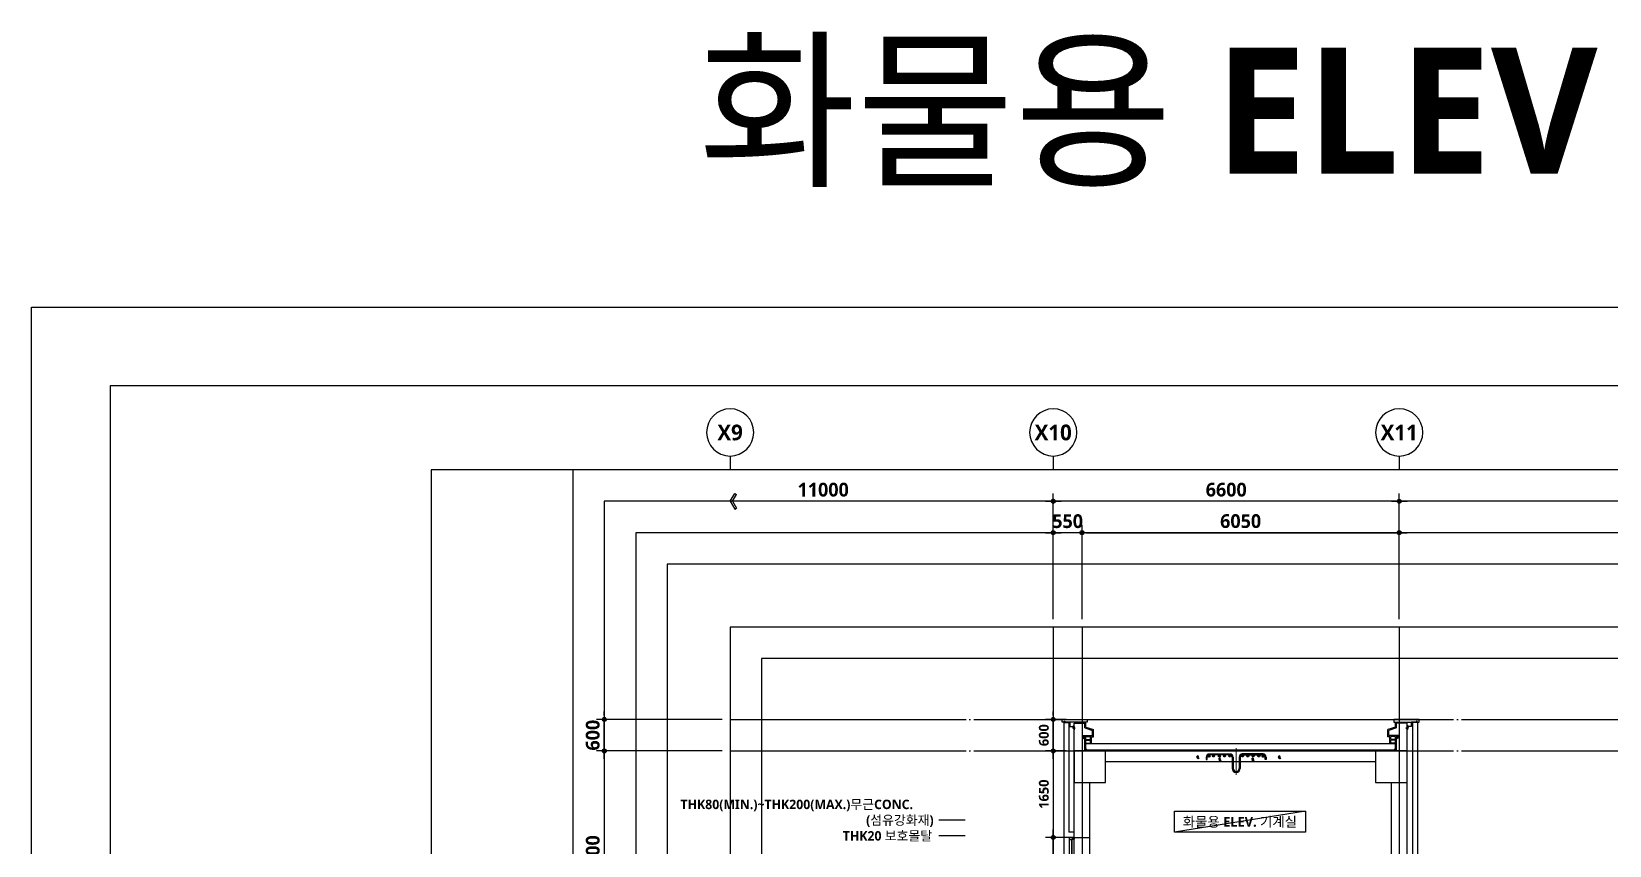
# Model space of a CAD drawing. Header units: millimetres. Extents: x 0 to 356400, y 0 to 68257.
# Drawn here: x 267300 to 297398, y 52736 to 68257 of the extents above; entities that cross this region are included whole.
import ezdxf
from ezdxf.enums import TextEntityAlignment as Align
from ezdxf.lldxf.tags import DXFTag

# ---------------------------------------------------------------- set-up
doc = ezdxf.new("R2010")
doc.units = ezdxf.units.MM
doc.header["$LTSCALE"] = 75
doc.linetypes.add('CEN', pattern=[62, 60, -1, 0, -1])
doc.linetypes.add('HID', pattern=[2.3, 1.5, -0.8])
doc.layers.get('Defpoints').update_dxf_attribs({"color": 161})
for name, color, linetype in [('3', 3, 'Continuous'), ('A-ANNO-GRA2', 4, 'Continuous'), ('A-ANNO-LEAD', 4, 'Continuous'), ('A-ANNO-TEXT1', 7, 'Continuous'), ('A-CEN', 1, 'CEN'), ('A-DOOR', 4, 'Continuous'), ('A-FLOR-ROOF-FIN', 6, 'Continuous'), ('A-SECT-ELEV', 8, 'Continuous'), ('A-ST-AXIS-BUB', 7, 'Continuous'), ('A-ST-AXIS-CEN', 252, 'CEN'), ('A-ST-AXIS-DIM', 7, 'Continuous'), ('A-ST-CONC', 2, 'Continuous'), ('A-WALL-MASN', 3, 'Continuous'), ('AA-FIN2', 6, 'Continuous'), ('BW', 3, 'Continuous'), ('ELC', 9, 'Continuous'), ('ELE8', 8, 'Continuous'), ('FIN', 5, 'Continuous'), ('HH', 9, 'Continuous'), ('HID', 7, 'HID'), ('out-fin', 6, 'Continuous'), ('주단면도-1$0$A-FLOR-GW', 6, 'Continuous'), ('주단면도-1$0$A-ST-CONC', 2, 'Continuous')]:
    doc.layers.add(name, color=color, linetype=linetype)
for name, color, linetype, plot in [('Defpoint', 161, 'Continuous', False), ('G(그리드1)', 185, 'Continuous', False), ('G(그리드2)', 235, 'Continuous', False)]:
    doc.layers.add(name, color=color, linetype=linetype, plot=plot)
doc.layers.add('사선', color=1, linetype='Continuous', lineweight=13)
doc.styles.add('2020음성 1차', font='NanumGothicBold.ttf')
doc.styles.add('SH_대대리576', font='')
doc.styles.add('SH_진천_나눔', font='NanumGothicBold.ttf')
doc.styles.add('성본리_나눔BO', font='')
doc.styles.get('SH_대대리576').set_extended_font_data('NanumGothic', bold=True)
doc.styles.get('성본리_나눔BO').set_extended_font_data('NanumGothic', bold=True)
tags = doc.linetypes.add('CENTER', pattern=[2, 1.25, -0.25, 0.25, -0.25]).pattern_tags.tags
tags[10:11] = [DXFTag(74, 4), DXFTag(75, 0), DXFTag(340, '0'), DXFTag(46, 1.0), DXFTag(50, 0.0), DXFTag(44, 0.0), DXFTag(45, 0.0)]
tags[8:9] = [DXFTag(74, 4), DXFTag(75, 0), DXFTag(340, '0'), DXFTag(46, 1.0), DXFTag(50, 0.0), DXFTag(44, 0.0), DXFTag(45, 0.0)]
tags[6:7] = [DXFTag(74, 4), DXFTag(75, 0), DXFTag(340, '0'), DXFTag(46, 1.0), DXFTag(50, 0.0), DXFTag(44, 0.0), DXFTag(45, 0.0)]
tags[4:5] = [DXFTag(74, 4), DXFTag(75, 0), DXFTag(340, '0'), DXFTag(46, 1.0), DXFTag(50, 0.0), DXFTag(44, 0.0), DXFTag(45, 0.0)]
doc.dimstyles.new('SHP 75', dxfattribs={"dimscale": 75, "dimtxt": 3.5, "dimasz": 1, "dimexe": 2, "dimexo": 2, "dimgap": 1, "dimtad": 1, "dimdec": 0, "dimzin": 0, "dimdsep": 46, "dimtxsty": 'SH_대대리576', "dimblk": 'DIMDOT', "dimcen": 0.09, "dimclrd": 256, "dimclre": 256, "dimclrt": 3, "dimadec": 0, "dimazin": 1, "dimtfac": 1, "dimtdec": 0, "dimtix": 1, "dimtmove": 2, "dimatfit": 0, "dimldrblk": 'DIMDOT', "dimfxl": 1, "dimtfillclr": 3, "dimtolj": 1, "dimtzin": 0, "dimlwd": -1, "dimlwe": -1, "dimarcsym": 0})
doc.dimstyles.new('SHP 75 (in)', dxfattribs={"dimscale": 75, "dimtxt": 2.5, "dimasz": 1, "dimexe": 2, "dimexo": 2, "dimgap": 1, "dimtad": 1, "dimdec": 0, "dimzin": 0, "dimdsep": 46, "dimtxsty": 'SH_대대리576', "dimblk": 'DIMDOT', "dimblk1": 'NONE', "dimblk2": 'DIMDOT', "dimcen": 0.09, "dimclrd": 256, "dimclre": 256, "dimclrt": 3, "dimadec": 0, "dimazin": 1, "dimtfac": 1, "dimtdec": 0, "dimtix": 1, "dimtmove": 2, "dimatfit": 0, "dimldrblk": 'DIMDOT', "dimfxl": 1, "dimtfillclr": 3, "dimtolj": 1, "dimtzin": 0, "dimlwd": -1, "dimlwe": -1, "dimarcsym": 0})

# ---------------------------------------------------------------- blocks, each defined once
blk = doc.blocks.new('DIMDOT')
at = {"color": 0}
blk.add_line((-2, 0), (2, 0), dxfattribs=at)
for radius in [0.5, 0.25]:
    blk.add_circle((0, 0), radius, dxfattribs=at)
blk = doc.blocks.new('*D9404')
at = {"layer": 'A-ST-AXIS-DIM'}
for p, q in [((287338, 57050), (287338, 58850)), ((287413, 58700), (293313, 58700)), ((293388, 57050), (293388, 58850))]:
    blk.add_line(p, q, dxfattribs=at)
at = {"layer": 'Defpoints', "color": 0}
for p in [(293388, 58700), (287338, 56900), (293388, 56900)]:
    blk.add_point(p, dxfattribs=at)
at = {"layer": 'A-ST-AXIS-DIM', "linetype": 'ByBlock', "xscale": 75, "yscale": 75, "zscale": 75, "rotation": 180}
blk.add_blockref('DIMDOT', (287338, 58700), dxfattribs=at)
at = {"layer": 'A-ST-AXIS-DIM', "linetype": 'ByBlock', "xscale": 75, "yscale": 75, "zscale": 75}
blk.add_blockref('DIMDOT', (293388, 58700), dxfattribs=at)
at = {"layer": 'A-ST-AXIS-DIM', "color": 3, "insert": (290363, 58920), "char_height": 262.5, "attachment_point": 5, "style": 'SH_대대리576'}
blk.add_mtext('\\A1;6050', dxfattribs=at)
blk = doc.blocks.new('*D9406')
at = {"layer": 'A-ST-AXIS-DIM'}
for p, q in [((286788, 57050), (286788, 59450)), ((293313, 59300), (286863, 59300)), ((293388, 57050), (293388, 59450))]:
    blk.add_line(p, q, dxfattribs=at)
at = {"layer": 'Defpoints', "color": 0}
for p in [(286788, 59300), (286788, 56900), (293388, 56900)]:
    blk.add_point(p, dxfattribs=at)
at = {"layer": 'A-ST-AXIS-DIM', "linetype": 'ByBlock', "xscale": 75, "yscale": 75, "zscale": 75, "rotation": 180}
blk.add_blockref('DIMDOT', (286788, 59300), dxfattribs=at)
at = {"layer": 'A-ST-AXIS-DIM', "linetype": 'ByBlock', "xscale": 75, "yscale": 75, "zscale": 75}
blk.add_blockref('DIMDOT', (293388, 59300), dxfattribs=at)
at = {"layer": 'A-ST-AXIS-DIM', "color": 3, "insert": (290088, 59520), "char_height": 262.5, "attachment_point": 5, "style": 'SH_대대리576'}
blk.add_mtext('\\A1;6600', dxfattribs=at)
blk = doc.blocks.new('*D9407')
at = {"layer": 'A-ST-AXIS-DIM'}
for p, q in [((286713, 58700), (286638, 58700)), ((286788, 57050), (286788, 58850)), ((287338, 58700), (286788, 58700)), ((287338, 57050), (287338, 58850)), ((287413, 58700), (287488, 58700))]:
    blk.add_line(p, q, dxfattribs=at)
at = {"layer": 'Defpoints', "color": 0}
for p in [(286788, 58700), (286788, 56900), (287338, 56900)]:
    blk.add_point(p, dxfattribs=at)
at = {"layer": 'A-ST-AXIS-DIM', "linetype": 'ByBlock', "xscale": 75, "yscale": 75, "zscale": 75}
blk.add_blockref('DIMDOT', (286788, 58700), dxfattribs=at)
at = {"layer": 'A-ST-AXIS-DIM', "linetype": 'ByBlock', "xscale": 75, "yscale": 75, "zscale": 75, "rotation": 180}
blk.add_blockref('DIMDOT', (287338, 58700), dxfattribs=at)
at = {"layer": 'A-ST-AXIS-DIM', "color": 3, "insert": (287063, 58919), "char_height": 262.5, "attachment_point": 5, "style": 'SH_대대리576'}
blk.add_mtext('\\A1;550', dxfattribs=at)
blk = doc.blocks.new('A-ST-AXIS-BUB-1')
at = {"layer": 'A-ST-AXIS-BUB'}
blk.add_line((0, 350), (0, 0), dxfattribs=at)
blk.add_circle((0, 950), 600, dxfattribs=at)
blk = doc.blocks.new('arrow1')
at = {"color": 0}
for p, q in [((0, 0), (0.29, 0.5)), ((0, 0), (0.29, -0.5)), ((0.16, 0), (0.41, 0.43)), ((0.16, 0), (0.41, -0.43)), ((0.29, 0.5), (0.41, 0.43)), ((0.29, -0.5), (0.41, -0.43))]:
    blk.add_line(p, q, dxfattribs=at)
blk = doc.blocks.new('*D9431')
at = {"layer": 'A-ST-AXIS-DIM'}
for p, q in [((280475, 54539), (278075, 54539)), ((278225, 54464), (278225, 50614)), ((280475, 50539), (278075, 50539))]:
    blk.add_line(p, q, dxfattribs=at)
at = {"layer": 'Defpoints', "color": 0}
for p in [(280625, 54539), (278225, 50539), (280625, 50539)]:
    blk.add_point(p, dxfattribs=at)
at = {"layer": 'A-ST-AXIS-DIM', "linetype": 'ByBlock', "xscale": 75, "yscale": 75, "zscale": 75}
for p, rotation in [((278225, 54539), 90), ((278225, 50539), 270)]:
    blk.add_blockref('DIMDOT', p, dxfattribs=dict(at, rotation=rotation))
at = {"layer": 'A-ST-AXIS-DIM', "color": 3, "insert": (278006, 52539), "char_height": 262.5, "attachment_point": 5, "rotation": 90, "style": 'SH_진천_나눔'}
blk.add_mtext('\\A1;4000', dxfattribs=at)
blk = doc.blocks.new('*D9432')
at = {"layer": 'A-ST-AXIS-DIM'}
for p, q in [((280475, 55139), (278075, 55139)), ((278225, 55214), (278225, 55289)), ((278225, 54539), (278225, 55139)), ((280475, 54539), (278075, 54539)), ((278225, 54464), (278225, 54389))]:
    blk.add_line(p, q, dxfattribs=at)
at = {"layer": 'Defpoints', "color": 0}
for p in [(278225, 55139), (280625, 55139), (280625, 54539)]:
    blk.add_point(p, dxfattribs=at)
at = {"layer": 'A-ST-AXIS-DIM', "linetype": 'ByBlock', "xscale": 75, "yscale": 75, "zscale": 75}
for p, rotation in [((278225, 55139), 270), ((278225, 54539), 90)]:
    blk.add_blockref('DIMDOT', p, dxfattribs=dict(at, rotation=rotation))
at = {"layer": 'A-ST-AXIS-DIM', "color": 3, "insert": (278005, 54839), "char_height": 262.5, "attachment_point": 5, "rotation": 90, "style": 'SH_진천_나눔'}
blk.add_mtext('\\A1;600', dxfattribs=at)
blk = doc.blocks.new('G$C4EEF5F98')
at = {"layer": 'A-DOOR'}
for p, q in [((0, 2164), (0, 2209)), ((0, 9), (0, 2164)), ((47, 54), (47, 2179)), ((87, 39), (87, 2179)), ((90, 9), (90, 2179)), ((0, 54), (0, 9))]:
    blk.add_line(p, q, dxfattribs=at)
for points in [[(0, 2209), (90, 2209), (90, 2179), (47, 2179), (47, 2164), (0, 2164)], [(49, 39), (49, 2179), (87, 2179)], [(49, 39), (49, 2179), (87, 2179)], [(0, 9), (90, 9), (90, 39), (47, 39), (47, 54), (0, 54)]]:
    blk.add_lwpolyline(points, dxfattribs=at)
blk = doc.blocks.new('*D9435')
at = {"layer": 'A-ST-AXIS-DIM'}
for p, q in [((287038, 52889), (286638, 52889)), ((286788, 50764), (286788, 52814)), ((287038, 50689), (286638, 50689))]:
    blk.add_line(p, q, dxfattribs=at)
at = {"layer": 'Defpoints', "color": 0}
for p in [(286788, 52889), (287188, 52889), (287188, 50689)]:
    blk.add_point(p, dxfattribs=at)
at = {"layer": 'A-ST-AXIS-DIM', "linetype": 'ByBlock', "xscale": 75, "yscale": 75, "zscale": 75}
for p, rotation in [((286788, 52889), 90), ((286788, 50689), 270)]:
    blk.add_blockref('DIMDOT', p, dxfattribs=dict(at, rotation=rotation))
at = {"layer": 'A-ST-AXIS-DIM', "color": 3, "insert": (286610, 51789), "char_height": 187.5, "attachment_point": 5, "rotation": 90, "style": 'SH_대대리576'}
blk.add_mtext('\\A1;2200', dxfattribs=at)
blk = doc.blocks.new('_None')
blk = doc.blocks.new('*D9436')
at = {"layer": 'A-ST-AXIS-DIM'}
for p, q in [((287038, 54539), (286638, 54539)), ((286788, 54464), (286788, 52964)), ((287038, 52889), (286638, 52889))]:
    blk.add_line(p, q, dxfattribs=at)
at = {"layer": 'Defpoints', "color": 0}
for p in [(287188, 54539), (286788, 52889), (287188, 52889)]:
    blk.add_point(p, dxfattribs=at)
at = {"layer": 'A-ST-AXIS-DIM', "linetype": 'ByBlock', "xscale": 75, "yscale": 75, "zscale": 75}
for p, rotation in [((286788, 54539), 90), ((286788, 52889), 270)]:
    blk.add_blockref('DIMDOT', p, dxfattribs=dict(at, rotation=rotation))
at = {"layer": 'A-ST-AXIS-DIM', "color": 3, "insert": (286610, 53714), "char_height": 187.5, "attachment_point": 5, "rotation": 90, "style": 'SH_대대리576'}
blk.add_mtext('\\A1;1650', dxfattribs=at)
blk = doc.blocks.new('*D9437')
at = {"layer": 'A-ST-AXIS-DIM'}
for p, q in [((287038, 55139), (286638, 55139)), ((286788, 55214), (286788, 55289)), ((286788, 54539), (286788, 55139)), ((287038, 54539), (286638, 54539)), ((286788, 54464), (286788, 54389))]:
    blk.add_line(p, q, dxfattribs=at)
at = {"layer": 'Defpoints', "color": 0}
for p in [(286788, 55139), (287188, 55139), (287188, 54539)]:
    blk.add_point(p, dxfattribs=at)
at = {"layer": 'A-ST-AXIS-DIM', "linetype": 'ByBlock', "xscale": 75, "yscale": 75, "zscale": 75}
for p, rotation in [((286788, 55139), 270), ((286788, 54539), 90)]:
    blk.add_blockref('DIMDOT', p, dxfattribs=dict(at, rotation=rotation))
at = {"layer": 'A-ST-AXIS-DIM', "color": 3, "insert": (286610, 54839), "char_height": 187.5, "attachment_point": 5, "rotation": 90, "style": 'SH_대대리576'}
blk.add_mtext('\\A1;600', dxfattribs=at)
blk = doc.blocks.new('G$C90CD5245')
for p, q in [((3617, 26062), (3617, 26014)), ((3617, 26014), (3635, 26014)), ((3635, 26014), (3635, 26062)), ((3675, 26121), (4073, 26121)), ((4073, 26102), (3675, 26102)), ((3883, 26093), (3878, 26099)), ((4113, 26062), (4113, 25846)), ((4131, 26062), (4131, 25846)), ((4248, 26062), (4248, 25846)), ((4267, 26062), (4267, 25846)), ((4704, 26121), (4307, 26121)), ((4307, 26102), (4704, 26102)), ((4527, 26094), (4523, 26098)), ((4744, 26014), (4744, 26062)), ((4763, 26014), (4744, 26014)), ((4763, 26062), (4763, 26014))]:
    blk.add_line(p, q)
at = {"color": 4}
for p, q in [((3681, 26064), (3658, 26087)), ((3679, 26064), (3658, 26085)), ((3677, 26063), (3658, 26083)), ((3674, 26063), (3658, 26080)), ((3672, 26064), (3658, 26077)), ((3683, 26065), (3659, 26089)), ((3686, 26066), (3660, 26092)), ((3685, 26065), (3660, 26090)), ((3668, 26066), (3660, 26073)), ((3688, 26067), (3661, 26093)), ((3689, 26068), (3663, 26095)), ((3690, 26070), (3664, 26096)), ((3691, 26071), (3665, 26097)), ((3692, 26072), (3667, 26098)), ((3693, 26074), (3668, 26099)), ((3694, 26076), (3670, 26100)), ((3694, 26078), (3672, 26100)), ((3695, 26080), (3674, 26101)), ((3695, 26082), (3676, 26101)), ((3695, 26085), (3679, 26101)), ((3694, 26088), (3682, 26100)), ((3692, 26092), (3687, 26098)), ((3761, 26065), (3740, 26086)), ((3759, 26065), (3740, 26083)), ((3756, 26065), (3740, 26081)), ((3765, 26066), (3741, 26090)), ((3763, 26065), (3741, 26088)), ((3753, 26065), (3741, 26078)), ((3767, 26066), (3742, 26091)), ((3768, 26067), (3743, 26093)), ((3748, 26068), (3743, 26073)), ((3770, 26068), (3744, 26094)), ((3771, 26069), (3745, 26096)), ((3772, 26070), (3746, 26097)), ((3773, 26072), (3747, 26098)), ((3774, 26073), (3749, 26099)), ((3775, 26075), (3750, 26100)), ((3776, 26076), (3752, 26101)), ((3777, 26078), (3754, 26101)), ((3777, 26080), (3756, 26102)), ((3777, 26082), (3758, 26102)), ((3777, 26085), (3760, 26102)), ((3777, 26088), (3763, 26101)), ((3775, 26092), (3767, 26100)), ((3870, 26065), (3849, 26086)), ((3868, 26065), (3849, 26084)), ((3866, 26065), (3849, 26081)), ((3874, 26066), (3850, 26090)), ((3872, 26065), (3850, 26088)), ((3863, 26065), (3850, 26078)), ((3876, 26067), (3851, 26092)), ((3859, 26067), (3851, 26074)), ((3878, 26067), (3852, 26093)), ((3879, 26068), (3853, 26095)), ((3880, 26070), (3854, 26096)), ((3882, 26071), (3855, 26097)), ((3883, 26072), (3856, 26098)), ((3884, 26074), (3858, 26099)), ((3884, 26075), (3860, 26100)), ((3885, 26077), (3861, 26101)), ((3886, 26079), (3863, 26101)), ((3886, 26081), (3865, 26102)), ((3886, 26083), (3867, 26102)), ((3886, 26086), (3870, 26102)), ((3885, 26089), (3873, 26101)), ((3975, 26065), (3951, 26089)), ((3973, 26065), (3951, 26087)), ((3970, 26065), (3951, 26084)), ((3968, 26065), (3951, 26082)), ((3965, 26065), (3951, 26079)), ((3976, 26066), (3952, 26090)), ((3961, 26066), (3952, 26076)), ((3978, 26067), (3953, 26092)), ((3979, 26068), (3954, 26094)), ((3981, 26069), (3955, 26095)), ((3982, 26070), (3956, 26096)), ((3983, 26071), (3957, 26097)), ((3984, 26073), (3958, 26099)), ((3985, 26074), (3960, 26099)), ((3986, 26076), (3962, 26100)), ((3987, 26077), (3963, 26101)), ((3987, 26079), (3965, 26101)), ((3988, 26081), (3967, 26102)), ((3988, 26084), (3970, 26102)), ((3988, 26086), (3972, 26102)), ((3987, 26090), (3976, 26101)), ((4074, 26064), (4052, 26087)), ((4072, 26064), (4052, 26085)), ((4070, 26064), (4052, 26082)), ((4067, 26064), (4052, 26080)), ((4078, 26066), (4053, 26090)), ((4076, 26065), (4053, 26089)), ((4064, 26065), (4053, 26077)), ((4080, 26066), (4054, 26092)), ((4081, 26067), (4055, 26093)), ((4059, 26068), (4055, 26071)), ((4082, 26068), (4056, 26095)), ((4084, 26070), (4057, 26096)), ((4085, 26071), (4059, 26097)), ((4086, 26072), (4060, 26098)), ((4087, 26074), (4062, 26099)), ((4088, 26076), (4063, 26100)), ((4088, 26077), (4065, 26101)), ((4089, 26079), (4067, 26101)), ((4089, 26082), (4069, 26101)), ((4089, 26084), (4072, 26101)), ((4088, 26087), (4075, 26101)), ((4087, 26091), (4078, 26099)), ((4313, 26065), (4291, 26087)), ((4311, 26064), (4291, 26085)), ((4308, 26064), (4291, 26082)), ((4306, 26065), (4291, 26079)), ((4317, 26066), (4292, 26090)), ((4315, 26065), (4292, 26089)), ((4302, 26066), (4292, 26076)), ((4318, 26067), (4293, 26092)), ((4320, 26068), (4294, 26094)), ((4321, 26069), (4295, 26095)), ((4323, 26070), (4296, 26096)), ((4324, 26071), (4297, 26097)), ((4325, 26072), (4299, 26098)), ((4326, 26074), (4300, 26099)), ((4327, 26076), (4302, 26100)), ((4327, 26077), (4304, 26101)), ((4328, 26079), (4306, 26101)), ((4328, 26081), (4308, 26102)), ((4328, 26084), (4310, 26102)), ((4328, 26086), (4313, 26101)), ((4327, 26090), (4316, 26100)), ((4415, 26065), (4392, 26088)), ((4413, 26065), (4392, 26086)), ((4411, 26065), (4392, 26084)), ((4408, 26065), (4392, 26081)), ((4417, 26066), (4393, 26090)), ((4405, 26065), (4393, 26078)), ((4419, 26066), (4394, 26091)), ((4420, 26067), (4395, 26093)), ((4401, 26067), (4395, 26073)), ((4422, 26068), (4396, 26094)), ((4423, 26069), (4397, 26096)), ((4424, 26071), (4398, 26097)), ((4425, 26072), (4399, 26098)), ((4426, 26073), (4401, 26099)), ((4427, 26075), (4402, 26100)), ((4428, 26077), (4404, 26101)), ((4429, 26078), (4406, 26101)), ((4429, 26080), (4408, 26102)), ((4429, 26083), (4410, 26102)), ((4429, 26085), (4413, 26102)), ((4429, 26088), (4416, 26101)), ((4427, 26092), (4420, 26100)), ((4513, 26065), (4493, 26084)), ((4517, 26065), (4494, 26088)), ((4515, 26065), (4494, 26086)), ((4511, 26065), (4494, 26082)), ((4508, 26065), (4494, 26079)), ((4519, 26066), (4495, 26090)), ((4504, 26066), (4495, 26075)), ((4522, 26067), (4496, 26093)), ((4521, 26067), (4496, 26092)), ((4524, 26069), (4497, 26095)), ((4525, 26070), (4499, 26096)), ((4526, 26071), (4500, 26097)), ((4527, 26072), (4501, 26098)), ((4528, 26074), (4503, 26099)), ((4529, 26075), (4504, 26100)), ((4530, 26077), (4506, 26101)), ((4530, 26079), (4508, 26101)), ((4531, 26081), (4510, 26102)), ((4531, 26083), (4512, 26102)), ((4531, 26086), (4515, 26102)), ((4530, 26089), (4518, 26101)), ((4622, 26065), (4602, 26085)), ((4620, 26065), (4602, 26082)), ((4627, 26066), (4603, 26089)), ((4625, 26065), (4603, 26087)), ((4617, 26065), (4603, 26080)), ((4628, 26066), (4604, 26091)), ((4614, 26066), (4604, 26076)), ((4630, 26067), (4605, 26092)), ((4631, 26068), (4606, 26094)), ((4633, 26069), (4607, 26095)), ((4634, 26070), (4608, 26096)), ((4635, 26071), (4609, 26098)), ((4636, 26073), (4610, 26099)), ((4637, 26074), (4612, 26100)), ((4638, 26076), (4613, 26100)), ((4639, 26078), (4615, 26101)), ((4639, 26080), (4617, 26102)), ((4640, 26082), (4619, 26102)), ((4640, 26084), (4622, 26102)), ((4639, 26087), (4624, 26102)), ((4638, 26090), (4628, 26101)), ((4708, 26063), (4686, 26084)), ((4705, 26063), (4686, 26082)), ((4703, 26063), (4686, 26080)), ((4700, 26063), (4686, 26077)), ((4711, 26064), (4687, 26088)), ((4709, 26063), (4687, 26086)), ((4713, 26065), (4688, 26090)), ((4696, 26065), (4688, 26073)), ((4715, 26065), (4689, 26091)), ((4716, 26066), (4690, 26093)), ((4717, 26068), (4691, 26094)), ((4718, 26069), (4692, 26095)), ((4720, 26070), (4693, 26096)), ((4721, 26072), (4695, 26097)), ((4721, 26073), (4697, 26098)), ((4722, 26075), (4698, 26099)), ((4723, 26077), (4700, 26099)), ((4723, 26079), (4702, 26100)), ((4723, 26081), (4704, 26100)), ((4723, 26084), (4707, 26100)), ((4722, 26087), (4710, 26099)), ((4720, 26092), (4715, 26097))]:
    blk.add_line(p, q, dxfattribs=at)
for centre in [(3676, 26082), (3759, 26083), (3868, 26083), (3969, 26083), (4070, 26083)]:
    blk.add_circle(centre, 18.7, dxfattribs=at)
at = {"color": 4, "linetype": 'Continuous'}
for centre, radius in [((4309, 26083), 18.6), ((4411, 26083), 18.7), ((4512, 26083), 18.7), ((4621, 26083), 18.7), ((4705, 26082), 18.7)]:
    blk.add_circle(centre, radius, dxfattribs=at)
for centre, radius, start, end in [((3675, 26062), 58.7, 90, 180), ((3675, 26062), 40, 90, 180), ((4073, 26062), 58.7, 0, 90), ((4073, 26062), 40, 0, 90), ((4307, 26062), 58.7, 90, 180), ((4307, 26062), 40, 90, 180), ((4704, 26062), 58.7, 0, 90), ((4704, 26062), 40, 0, 90), ((4190, 25846), 77.3, 180, 0), ((4190, 25846), 58.7, 180, 0)]:
    blk.add_arc(centre, radius, start, end)
at = {"layer": '3'}
for p, q in [((3486, 26028), (3434, 26079)), ((3474, 26031), (3438, 26067)), ((3476, 26048), (3440, 26084)), ((3460, 26033), (3446, 26048)), ((3468, 26075), (3454, 26089)), ((3469, 26069), (3455, 26084)), ((3906, 25986), (3855, 26038)), ((3894, 25989), (3858, 26025)), ((3896, 26006), (3860, 26042)), ((3881, 25992), (3866, 26006)), ((3882, 25986), (3867, 26000)), ((3888, 26033), (3874, 26048)), ((3889, 26027), (3875, 26042)), ((4537, 25980), (4485, 26032)), ((4525, 25983), (4489, 26019)), ((4527, 26000), (4491, 26036)), ((4511, 25986), (4497, 26000)), ((4512, 25980), (4498, 25994)), ((4519, 26027), (4504, 26042)), ((4520, 26022), (4506, 26036)), ((5042, 26028), (4990, 26079)), ((5030, 26031), (4994, 26067)), ((5032, 26048), (4996, 26084)), ((5016, 26033), (5002, 26048)), ((5017, 26028), (5003, 26042)), ((5024, 26075), (5010, 26089)), ((5025, 26069), (5011, 26084))]:
    blk.add_line(p, q, dxfattribs=at)
for centre, radius in [((3454, 26063), 2.39), ((3453, 26055), 1.34), ((3455, 26080), 1.13), ((3460, 26082), 2.57), ((3463, 26056), 4.19), ((3462, 26076), 1.87), ((3871, 26001), 2.39), ((3874, 26021), 2.39), ((3873, 26014), 1.34), ((3875, 26038), 1.13), ((3875, 25992), 1.05), ((3880, 26040), 2.57), ((3883, 26014), 4.19), ((3882, 26035), 1.87), ((4502, 25995), 2.39), ((4505, 26015), 2.39), ((4504, 26008), 1.34), ((4506, 26032), 1.13), ((4506, 25986), 1.05), ((4511, 26034), 2.57), ((4514, 26008), 4.19), ((4513, 26029), 1.87), ((5007, 26043), 2.39), ((5010, 26063), 2.39), ((5009, 26055), 1.34), ((5011, 26080), 1.13), ((5011, 26034), 1.05), ((5016, 26082), 2.57), ((5019, 26056), 4.19), ((5018, 26076), 1.87)]:
    blk.add_circle(centre, radius, dxfattribs=at)
at = {"layer": '사선', "color": 1, "linetype": 'CENTER'}
blk.add_line((4190, 26234), (4190, 25724), dxfattribs=at)

msp = doc.modelspace()

# ---------------------------------------------------------------- hatches: boundary and pattern name
at = {"layer": 'HH'}
h = msp.add_hatch(dxfattribs=at)
h.set_pattern_fill('ANSI37', color=256, scale=100, style=0)
h.set_pattern_definition([(45, (377739.977, 40307.275), (-8.8388348, 8.8388348), []), (135, (377739.977, 40307.275), (-8.8388348, -8.8388348), [])])
h.paths.add_polyline_path([(287386.3, 54829.7), (287353.3, 54829.7), (287353.3, 54803.9), (287386.3, 54770.9)])
h = msp.add_hatch(dxfattribs=at)
h.set_pattern_fill('ANSI37', color=256, scale=100, angle=180, style=0)
h.set_pattern_definition([(45, (380689.977, 40307.275), (-8.8388348, 8.8388348), []), (135, (380689.977, 40307.275), (-8.8388348, -8.8388348), [])])
h.paths.add_polyline_path([(293340.3, 54829.7), (293373.3, 54829.7), (293373.3, 54803.9), (293340.3, 54770.9)])

# ---------------------------------------------------------------- linework, layer by layer
at = {"layer": 'A-ANNO-GRA2'}
msp.add_lwpolyline([(289098.9, 53388.6), (291598.9, 53388.6), (291598.9, 52990.4), (289098.9, 52990.4)], close=True, dxfattribs=at)
at = {"layer": 'A-ANNO-LEAD'}
for p, q in [((285107.6, 53219), (284607.6, 53219)), ((285107.6, 52919), (284607.6, 52919))]:
    msp.add_line(p, q, dxfattribs=at)
msp.add_lwpolyline([(285107.6, 50719, 0, 48, 0), (285107.6, 50863, 0, 0, 0), (285107.6, 53519, 0, 0, 0), (284607.6, 53519, 0, 0, 0)], format="xyseb", dxfattribs=at)
at = {"layer": 'A-CEN'}
for p, q in [((287338.3, 56900), (287338.3, 8250)), ((293388.3, 56900), (293388.3, 8250)), ((280625, 55138.6), (298525, 55138.6)), ((280625, 54538.6), (298525, 54538.6))]:
    msp.add_line(p, q, dxfattribs=at)
at = {"layer": 'A-FLOR-ROOF-FIN'}
for p, q in [((287408.3, 54582.1), (287408.3, 54679.7)), ((287408.3, 54678.6), (293318.3, 54678.6)), ((287408.3, 54582.1), (287408.3, 54678.6)), ((287431.8, 54558.6), (287408.3, 54582.1)), ((287431.8, 54558.6), (293294.9, 54558.6)), ((293294.9, 54558.6), (293318.3, 54582.1)), ((293318.3, 54582.1), (293318.3, 54679.7)), ((293318.3, 54582.1), (293318.3, 54678.6))]:
    msp.add_line(p, q, dxfattribs=at)
at = {"layer": 'A-SECT-ELEV'}
for p, q in [((286988.3, 52888.6), (286988.3, 50688.6)), ((287488.3, 50688.6), (287488.3, 52888.6))]:
    msp.add_line(p, q, dxfattribs=at)
at = {"layer": 'A-ST-AXIS-CEN'}
msp.add_line((286788.3, 56900), (286788.3, 8250), dxfattribs=at)
at = {"layer": 'A-ST-AXIS-DIM'}
msp.add_line((286738.3, 59300), (280625, 59300), dxfattribs=at)
at = {"layer": 'A-ST-CONC'}
for p, q in [((287188.3, 55068.6), (287388.3, 55068.6)), ((287188.3, 50538.6), (287188.3, 55068.6)), ((287353.3, 54829.7), (287538.3, 54829.7)), ((287353.3, 54829.7), (287353.3, 54794.7)), ((287353.3, 54794.7), (287353.3, 54809.7)), ((287353.3, 54794.7), (287388.3, 54760.3)), ((287388.3, 54979.7), (287388.3, 55068.6)), ((287388.3, 54979.7), (287538.3, 54929.7)), ((287538.3, 54829.7), (287538.3, 54929.7)), ((293338.3, 54979.7), (293188.3, 54929.7)), ((293188.3, 54829.7), (293188.3, 54929.7)), ((293373.3, 54829.7), (293188.3, 54829.7)), ((293338.3, 54979.7), (293338.3, 55068.6)), ((293538.3, 55068.6), (293338.3, 55068.6)), ((293373.3, 54794.7), (293338.3, 54760.3)), ((293373.3, 54829.7), (293373.3, 54794.7)), ((293373.3, 54794.7), (293373.3, 54809.7)), ((287388.3, 54538.6), (287388.3, 54760.3)), ((287388.3, 54538.6), (293338.3, 54538.6)), ((293338.3, 54538.6), (293338.3, 54760.3)), ((287788.3, 54338.6), (292938.3, 54338.6))]:
    msp.add_line(p, q, dxfattribs=at)
for points in [[(287188.3, 53938.6), (287788.3, 53938.6), (287788.3, 54538.6), (287188.3, 54538.6)], [(292938.3, 53938.6), (293538.3, 53938.6), (293538.3, 54538.6), (292938.3, 54538.6)]]:
    msp.add_lwpolyline(points, close=True, dxfattribs=at)
at = {"layer": 'A-WALL-MASN'}
for p, q in [((287408.3, 54813.7), (287498.3, 54813.7)), ((287408.3, 54756.7), (287408.3, 54813.7)), ((287498.3, 54756.7), (287498.3, 54813.7)), ((293318.3, 54813.7), (293228.3, 54813.7)), ((293228.3, 54756.7), (293228.3, 54813.7)), ((293318.3, 54756.7), (293318.3, 54813.7)), ((287408.3, 54756.7), (287498.3, 54756.7)), ((287408.3, 54746.7), (287498.3, 54746.7)), ((287408.3, 54689.7), (287408.3, 54746.7)), ((287408.3, 54746.7), (287498.3, 54746.7)), ((287408.3, 54689.7), (287498.3, 54689.7)), ((293318.3, 54756.7), (293228.3, 54756.7)), ((293318.3, 54746.7), (293228.3, 54746.7)), ((293318.3, 54746.7), (293228.3, 54746.7)), ((293318.3, 54689.7), (293228.3, 54689.7)), ((293318.3, 54689.7), (293318.3, 54746.7))]:
    msp.add_line(p, q, dxfattribs=at)
at = {"layer": 'AA-FIN2'}
for p, q in [((287408.3, 54584), (287408.3, 54679.7)), ((293318.3, 54584), (293318.3, 54679.7))]:
    msp.add_line(p, q, dxfattribs=at)
for points in [[(287438.3, 55138.6), (287438.3, 55088.6), (286958.3, 55088.6), (286958.3, 55138.6)], [(293288.3, 55138.6), (293288.3, 55088.6), (293768.3, 55088.6), (293768.3, 55138.6)]]:
    msp.add_lwpolyline(points, close=True, dxfattribs=at)
at = {"layer": 'BW'}
for p, q in [((287498.3, 54689.7), (287498.3, 54746.7)), ((293228.3, 54689.7), (293228.3, 54746.7))]:
    msp.add_line(p, q, dxfattribs=at)
at = {"layer": 'Defpoint'}
for points in [[(311850, 63000), (311850, 0), (267300, 0), (267300, 63000)], [(268800, 61500), (268800, 8250), (310350, 8250), (310350, 61500)]]:
    msp.add_lwpolyline(points, close=True, dxfattribs=at)
at = {"layer": 'ELC'}
for p, q in [((287386.3, 54770.9), (287386.3, 54829.7)), ((287386.3, 54770.9), (287386.3, 54829.7)), ((293340.3, 54770.9), (293340.3, 54829.7)), ((293340.3, 54770.9), (293340.3, 54829.7))]:
    msp.add_line(p, q, dxfattribs=at)
at = {"layer": 'ELE8', "color": 8}
msp.add_line((287438.3, 55138.6), (293288.3, 55138.6), dxfattribs=at)
at = {"layer": 'FIN'}
for p, q in [((287388.3, 55068.6), (287408.3, 55068.6)), ((287408.3, 54994.1), (287408.3, 55068.6)), ((287408.3, 54994.1), (287558.3, 54944.1)), ((287518.3, 54809.7), (287558.3, 54809.7)), ((287518.3, 54678.6), (287518.3, 54809.7)), ((287558.3, 54809.7), (287558.3, 54944.1)), ((293318.3, 54994.1), (293168.3, 54944.1)), ((293168.3, 54809.7), (293168.3, 54944.1)), ((293208.3, 54809.7), (293168.3, 54809.7)), ((293208.3, 54678.6), (293208.3, 54809.7)), ((293318.3, 54994.1), (293318.3, 55068.6)), ((293338.3, 55068.6), (293318.3, 55068.6))]:
    msp.add_line(p, q, dxfattribs=at)
at = {"layer": 'G(그리드1)'}
for points in [[(301525, 59900), (274925, 59900), (274925, 3600), (301525, 3600)], [(301525, 59900), (277625, 59900), (277625, 3600), (301525, 3600)], [(300925, 59300), (278225, 59300), (278225, 4200), (300925, 4200)], [(300325, 58700), (278825, 58700), (278825, 4800), (300325, 4800)], [(299725, 58100), (279425, 58100), (279425, 5400), (299725, 5400)], [(298525, 56900), (280625, 56900), (280625, 6600), (298525, 6600)]]:
    msp.add_lwpolyline(points, close=True, dxfattribs=at)
at = {"layer": 'G(그리드2)'}
msp.add_line((291598.9, 53388.6), (289098.9, 52990.4), dxfattribs=at)
msp.add_lwpolyline([(297925, 56300), (281225, 56300), (281225, 7200), (297925, 7200)], close=True, dxfattribs=at)
at = {"layer": 'HH'}
for p, q in [((287426.3, 54538.6), (287388.3, 54576.6)), ((293300.3, 54538.6), (293338.3, 54576.6))]:
    msp.add_line(p, q, dxfattribs=at)
at = {"layer": 'HID', "color": 8}
for p, q in [((287396.3, 54760.9), (287353.3, 54803.9)), ((293330.3, 54760.9), (293373.3, 54803.9)), ((287396.3, 54760.9), (287396.3, 54580)), ((287427.6, 54548.6), (287396.3, 54580)), ((287427.6, 54548.6), (293299, 54548.6)), ((293299, 54548.6), (293330.3, 54580)), ((293330.3, 54760.9), (293330.3, 54580))]:
    msp.add_line(p, q, dxfattribs=at)
at = {"layer": 'out-fin'}
for p, q in [((286988.3, 55088.6), (286999.3, 55088.6)), ((286988.3, 55088.6), (286999.3, 55088.6)), ((286988.3, 55082.1), (287088.3, 55082.1)), ((286999.3, 55103.6), (287007.3, 55103.6)), ((286999.3, 55088.6), (286999.3, 55103.6)), ((286999.3, 55088.1), (287107, 55088.1)), ((286999.3, 55088.1), (286999.3, 55082.6)), ((286999.3, 55082.6), (287102.3, 55082.6)), ((287001.3, 55098.1), (287005.3, 55098.1)), ((287001.3, 55098.1), (287001.3, 55088.1)), ((287005.3, 55098.1), (287005.3, 55088.1)), ((287007.3, 55103.6), (287007.3, 55088.6)), ((287102.3, 55002.6), (287102.3, 55082.6)), ((287107, 55088.1), (287107, 55007.6)), ((293727.3, 55088.1), (293619.7, 55088.1)), ((293619.7, 55088.1), (293619.7, 55007.6)), ((293624.3, 55002.6), (293624.3, 55082.6)), ((293727.3, 55082.6), (293624.3, 55082.6)), ((293738.3, 55082.1), (293638.3, 55082.1)), ((293719.3, 55103.6), (293719.3, 55088.6)), ((293727.3, 55103.6), (293719.3, 55103.6)), ((293721.3, 55098.1), (293721.3, 55088.1)), ((293725.3, 55098.1), (293721.3, 55098.1)), ((293725.3, 55098.1), (293725.3, 55088.1)), ((293727.3, 55088.6), (293727.3, 55103.6)), ((293738.3, 55088.6), (293727.3, 55088.6)), ((293738.3, 55088.6), (293727.3, 55088.6)), ((293727.3, 55088.1), (293727.3, 55082.6)), ((287102.3, 55002.6), (287188.3, 55002.6)), ((287107, 55007.6), (287183.3, 55007.6)), ((287158.3, 55002.6), (287158.3, 54999.6)), ((287160.3, 54997.6), (287183.3, 54997.6)), ((287165.3, 55013.6), (287178.3, 55013.6)), ((287165.3, 55013.6), (287165.3, 55007.6)), ((287165.3, 54991.6), (287165.3, 54997.6)), ((287165.3, 54991.6), (287178.3, 54991.6)), ((287167.4, 55013.6), (287167.4, 55007.6)), ((287167.4, 54991.6), (287167.4, 54997.6)), ((287168.3, 55019.5), (287175.3, 55019.5)), ((287168.3, 55019.5), (287168.3, 55013.6)), ((287168.3, 54985.8), (287168.3, 54991.6)), ((287168.3, 54985.8), (287175.3, 54985.8)), ((287168.7, 54969.5), (287168.7, 54977.5)), ((287168.7, 54977.5), (287175.2, 54977.5)), ((287175.2, 54969.5), (287168.7, 54969.5)), ((287175.2, 54965.5), (287175.2, 54981.5)), ((287175.2, 54981.5), (287183.3, 54981.5)), ((287183.3, 54965.5), (287175.2, 54965.5)), ((287175.3, 55019.5), (287175.3, 55013.6)), ((287175.3, 54985.8), (287175.3, 54991.6)), ((287176.2, 55013.6), (287176.2, 55007.6)), ((287176.2, 54991.6), (287176.2, 54997.6)), ((287178.3, 55013.6), (287178.3, 55007.6)), ((287178.3, 54991.6), (287178.3, 54997.6)), ((287183.3, 55007.6), (287183.3, 55002.6)), ((287183.3, 54997.6), (287183.3, 54944.6)), ((287209.3, 54974.6), (287183.3, 54974.6)), ((287183.3, 54972.6), (287187.3, 54972.6)), ((287183.3, 54970.6), (287209.3, 54970.6)), ((287185.3, 54942.6), (287188.3, 54942.6)), ((287188.3, 55002.6), (287188.3, 54942.6)), ((287209.3, 54970.6), (287209.3, 54974.6)), ((293517.3, 54970.6), (293517.3, 54974.6)), ((293517.3, 54974.6), (293543.3, 54974.6)), ((293543.3, 54970.6), (293517.3, 54970.6)), ((293624.3, 55002.6), (293538.3, 55002.6)), ((293538.3, 55002.6), (293538.3, 54942.6)), ((293541.3, 54942.6), (293538.3, 54942.6)), ((293543.3, 54972.6), (293539.3, 54972.6)), ((293543.3, 55007.6), (293543.3, 55002.6)), ((293619.7, 55007.6), (293543.3, 55007.6)), ((293543.3, 54997.6), (293543.3, 54944.6)), ((293566.3, 54997.6), (293543.3, 54997.6)), ((293551.5, 54981.5), (293543.3, 54981.5)), ((293543.3, 54965.5), (293551.5, 54965.5)), ((293561.3, 55013.6), (293548.3, 55013.6)), ((293548.3, 55013.6), (293548.3, 55007.6)), ((293548.3, 54991.6), (293548.3, 54997.6)), ((293561.3, 54991.6), (293548.3, 54991.6)), ((293550.4, 55013.6), (293550.4, 55007.6)), ((293550.4, 54991.6), (293550.4, 54997.6)), ((293558.3, 55019.5), (293551.3, 55019.5)), ((293551.3, 55019.5), (293551.3, 55013.6)), ((293551.3, 54985.8), (293551.3, 54991.6)), ((293558.3, 54985.8), (293551.3, 54985.8)), ((293551.5, 54965.5), (293551.5, 54981.5)), ((293557.9, 54977.5), (293551.5, 54977.5)), ((293551.5, 54969.5), (293557.9, 54969.5)), ((293557.9, 54969.5), (293557.9, 54977.5)), ((293558.3, 55019.5), (293558.3, 55013.6)), ((293558.3, 54985.8), (293558.3, 54991.6)), ((293559.2, 55013.6), (293559.2, 55007.6)), ((293559.2, 54991.6), (293559.2, 54997.6)), ((293561.3, 55013.6), (293561.3, 55007.6)), ((293561.3, 54991.6), (293561.3, 54997.6)), ((293568.3, 55002.6), (293568.3, 54999.6))]:
    msp.add_line(p, q, dxfattribs=at)
for centre in [(286994.7, 55085.6), (293731.9, 55085.6)]:
    msp.add_circle(centre, 3, dxfattribs=at)
for centre, radius, start, end in [((286988.3, 55085.4), 3.25, 270, 90), ((293738.3, 55085.4), 3.25, 90, 270), ((287160.3, 54999.6), 2, 180, 270), ((287185.3, 54944.6), 2, 180, 270), ((293541.3, 54944.6), 2, 270, 0), ((293566.3, 54999.6), 2, 270, 360)]:
    msp.add_arc(centre, radius, start, end, dxfattribs=at)
at = {"layer": '주단면도-1$0$A-FLOR-GW'}
for p, q in [((286988.3, 55088.6), (286988.3, 52888.6)), ((287088.3, 55088.6), (287088.3, 52988.6)), ((293638.3, 55088.6), (293638.3, 25838.6)), ((293738.3, 55088.6), (293738.3, 25838.6)), ((287188.3, 52988.6), (287088.3, 52988.6)), ((287188.3, 52888.6), (286988.3, 52888.6))]:
    msp.add_line(p, q, dxfattribs=at)
at = {"layer": '주단면도-1$0$A-ST-CONC'}
for p, q in [((293538.3, 23788.6), (293538.3, 55068.6)), ((287488.3, 52888.6), (287488.3, 53938.6)), ((293238.3, 50538.6), (293238.3, 53938.6)), ((287188.3, 52888.6), (287488.3, 52888.6))]:
    msp.add_line(p, q, dxfattribs=at)

# ---------------------------------------------------------------- block references
for name, p in [('G$C90CD5245', (286088.3, 28359.3)), ('G$C4EEF5F98', (287098.3, 50679.6))]:
    msp.add_blockref(name, p)
at = {"layer": 'A-ST-AXIS-BUB', "xscale": -0.75, "yscale": 0.75, "zscale": 0.75}
for p in [(280625, 59900), (286788.3, 59900), (293388.3, 59900)]:
    msp.add_blockref('A-ST-AXIS-BUB-1', p, dxfattribs=at)
at = {"layer": 'A-ST-AXIS-DIM'}
for name, p, xscale, yscale, zscale, rotation in [('arrow1', (280625, 59300), -300, 300, 300, 179.9999999999856), ('DIMDOT', (286788.3, 59300), -75, 75, 75, 180)]:
    msp.add_blockref(name, p, dxfattribs=dict(at, xscale=xscale, yscale=yscale, zscale=zscale, rotation=rotation))

# ---------------------------------------------------------------- texts
at = {"layer": 'A-ANNO-TEXT1', "style": 'SH_진천_나눔'}
for s, p in [('X9', (280625, 60612.5)), ('X10', (286788.3, 60612.5)), ('X11', (293388.3, 60612.5))]:
    msp.add_text(s, height=300, dxfattribs=at).set_placement(p, align=Align.MIDDLE_CENTER)
at = {"layer": 'A-ANNO-TEXT1', "style": '2020음성 1차'}
for s, p in [('THK80(MIN.)~THK200(MAX.)무근CONC. ', (279679.1, 53519)), ('(섬유강화재)', (283219, 53219)), ('THK20 보호몰탈', (282773.9, 52919))]:
    msp.add_text(s, height=180, dxfattribs=at).set_placement(p, align=Align.MIDDLE_LEFT)
at = {"layer": 'A-ANNO-TEXT1', "style": '성본리_나눔BO'}
msp.add_text('화물용 ELEV. 기계실', height=187.5, dxfattribs=at).set_placement((290348.9, 53189.5), align=Align.MIDDLE)
at = {"layer": 'A-ST-AXIS-DIM', "color": 3, "insert": (282400, 59519.9), "char_height": 262.5, "attachment_point": 5, "style": 'SH_진천_나눔'}
msp.add_mtext('\\A1;11000', dxfattribs=at)
at = {"layer": 'Defpoints', "style": '2020음성 1차'}
msp.add_text('화물용 ELEV', height=2400, dxfattribs=at).set_placement((288597.3, 66750), align=Align.MIDDLE_CENTER)

# ---------------------------------------------------------------- dimensions: what is measured, and where the dimension line sits
at = {"layer": 'A-ST-AXIS-DIM'}
for base, p1, p2, angle, dimstyle, override, picture, middle in [((286788.3, 59300), (293388.3, 56900), (286788.3, 56900), 180, 'SHP 75', {"dimtxsty": 'SH_대대리576', "dimldrblk": 'DIMDOT'}, '*D9406', (290088.3, 59519.9)), ((286788.3, 58700), (287338.3, 56900), (286788.3, 56900), 180, 'SHP 75', {"dimtxsty": 'SH_대대리576', "dimldrblk": 'DIMDOT'}, '*D9407', (287063.3, 58919.3)), ((293388.3, 58700), (287338.3, 56900), (293388.3, 56900), 0, 'SHP 75', {"dimtxsty": 'SH_대대리576', "dimldrblk": 'DIMDOT'}, '*D9404', (290363.3, 58919.9)), ((278225, 55138.6), (280625, 54538.6), (280625, 55138.6), 270, 'SHP 75', {"dimtxsty": 'SH_진천_나눔', "dimldrblk": 'DIMDOT'}, '*D9432', (278005.1, 54838.6)), ((286788.3, 55138.6), (287188.3, 54538.6), (287188.3, 55138.6), 270, 'SHP 75 (in)', {"dimtxsty": 'SH_대대리576', "dimldrblk": 'DIMDOT'}, '*D9437', (286609.8, 54838.6)), ((278225, 50538.6), (280625, 54538.6), (280625, 50538.6), 90, 'SHP 75', {"dimtxsty": 'SH_진천_나눔', "dimldrblk": 'DIMDOT'}, '*D9431', (278006.1, 52538.6)), ((286788.3, 52888.6), (287188.3, 54538.6), (287188.3, 52888.6), 90, 'SHP 75 (in)', {"dimtxsty": 'SH_대대리576', "dimldrblk": 'DIMDOT'}, '*D9436', (286609.8, 53713.6)), ((286788.3, 52888.6), (287188.3, 50688.6), (287188.3, 52888.6), 270, 'SHP 75 (in)', {"dimtxsty": 'SH_대대리576', "dimldrblk": 'DIMDOT'}, '*D9435', (286610.2, 51788.6))]:
    dim = msp.add_linear_dim(base=base, p1=p1, p2=p2, angle=angle, dimstyle=dimstyle, override=override, dxfattribs=at)
    dim.commit()
    dim.dimension.update_dxf_attribs({"geometry": picture, "text_midpoint": middle})

doc.saveas('drawing.dxf')
